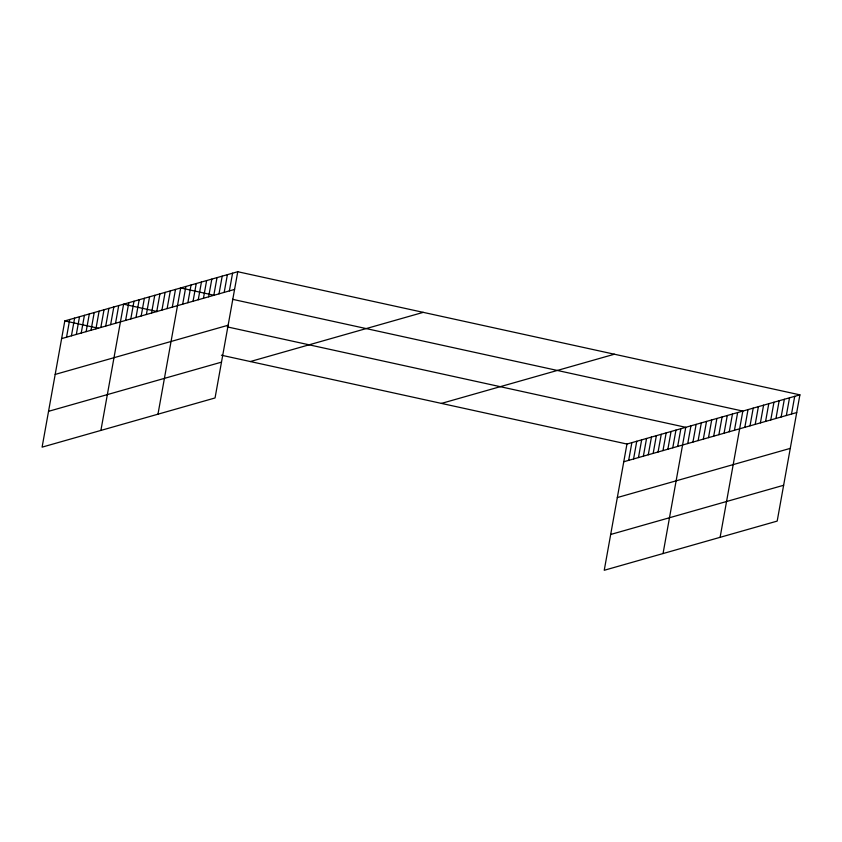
<?xml version="1.0" encoding="UTF-8"?>
<svg xmlns="http://www.w3.org/2000/svg" width="842" height="842" viewBox="0 0 842 842"><rect width="100%" height="100%" fill="white"/><g stroke="black" fill="none" stroke-linecap="round" stroke-linejoin="round"><path stroke-width="1.26" d="M237.76 271.724L64.813 320.907L42.1 447.144L215.047 397.961L237.76 271.724L799.9 394.856L777.187 521.093L604.24 570.276L626.953 444.039L799.9 394.856M66.529 337.221L69.718 319.507M71.433 335.821L74.612 318.118M76.327 334.432L79.516 316.729M81.232 333.032L84.41 315.329M86.126 331.643L89.315 313.94M91.031 330.253L94.209 312.54M95.925 328.854L99.114 311.151M100.829 327.464L104.019 309.761M105.724 326.065L108.913 308.361M110.628 324.675L113.817 306.972M115.533 323.286L118.711 305.572M100.903 430.42L123.616 304.183L157.338 311.572M125.616 320.413L128.805 302.71M130.805 318.939L133.994 301.226M135.994 317.466L139.183 299.752M141.182 315.982L144.371 298.278M146.371 314.508L149.56 296.805M151.56 313.035L154.749 295.332M156.749 311.561L159.927 293.858M161.938 310.088L165.116 292.374M167.126 308.604L170.305 290.9M172.315 307.13L175.494 289.427M157.97 414.19L180.683 287.953L214.415 295.342M182.693 304.183L185.871 286.48M187.871 302.71L191.06 284.996M193.06 301.226L196.249 283.522M198.249 299.752L201.438 282.049M203.438 298.278L206.627 280.575M208.627 296.805L211.816 279.102M213.815 295.332L217.004 277.618M219.004 293.847L222.193 276.144M224.193 292.374L227.382 274.671M229.382 290.9L232.571 273.197M628.669 460.353L631.858 442.65M633.573 458.964L636.763 441.25M638.468 457.564L641.657 439.861M643.372 456.175L646.561 438.471M648.277 454.785L651.455 437.072M653.171 453.385L656.36 435.682M658.076 451.996L661.254 434.283M662.97 450.596L666.159 432.893M667.874 449.207L671.053 431.504M672.769 447.807L675.958 430.104M677.673 446.418L680.862 428.715M663.043 553.562L685.756 427.315L227.214 326.875M687.756 443.545L690.945 425.841M692.945 442.071L696.134 424.368M698.134 440.598L701.323 422.894M703.323 439.124L706.512 421.421M708.511 437.651L711.701 419.937M713.7 436.167L716.889 418.463M718.889 434.693L722.078 416.99M724.078 433.22L727.267 415.516M729.267 431.746L732.456 414.043M734.456 430.273L737.645 412.559M720.11 537.322L742.833 411.085L232.487 299.299M744.833 427.315L748.022 409.612M750.022 425.841L753.201 408.138M755.211 424.368L758.389 406.665M760.4 422.894L763.578 405.181M765.588 421.421L768.767 403.707M770.777 419.937L773.956 402.234M775.966 418.463L779.145 400.76M781.144 416.99L784.334 399.287M786.333 415.516L789.522 397.803M791.522 414.043L794.711 396.329M61.624 338.61L234.571 289.427M55.183 374.427L228.129 325.244M48.541 411.328L221.488 362.144M250.316 361.544L423.263 312.35M441.45 403.402L614.397 354.219M623.775 461.753L796.711 412.559M617.323 497.559L790.27 448.376M610.692 534.47L783.628 485.276M64.813 320.907L98.546 328.296M221.414 355.208L626.953 444.039"/></g></svg>
